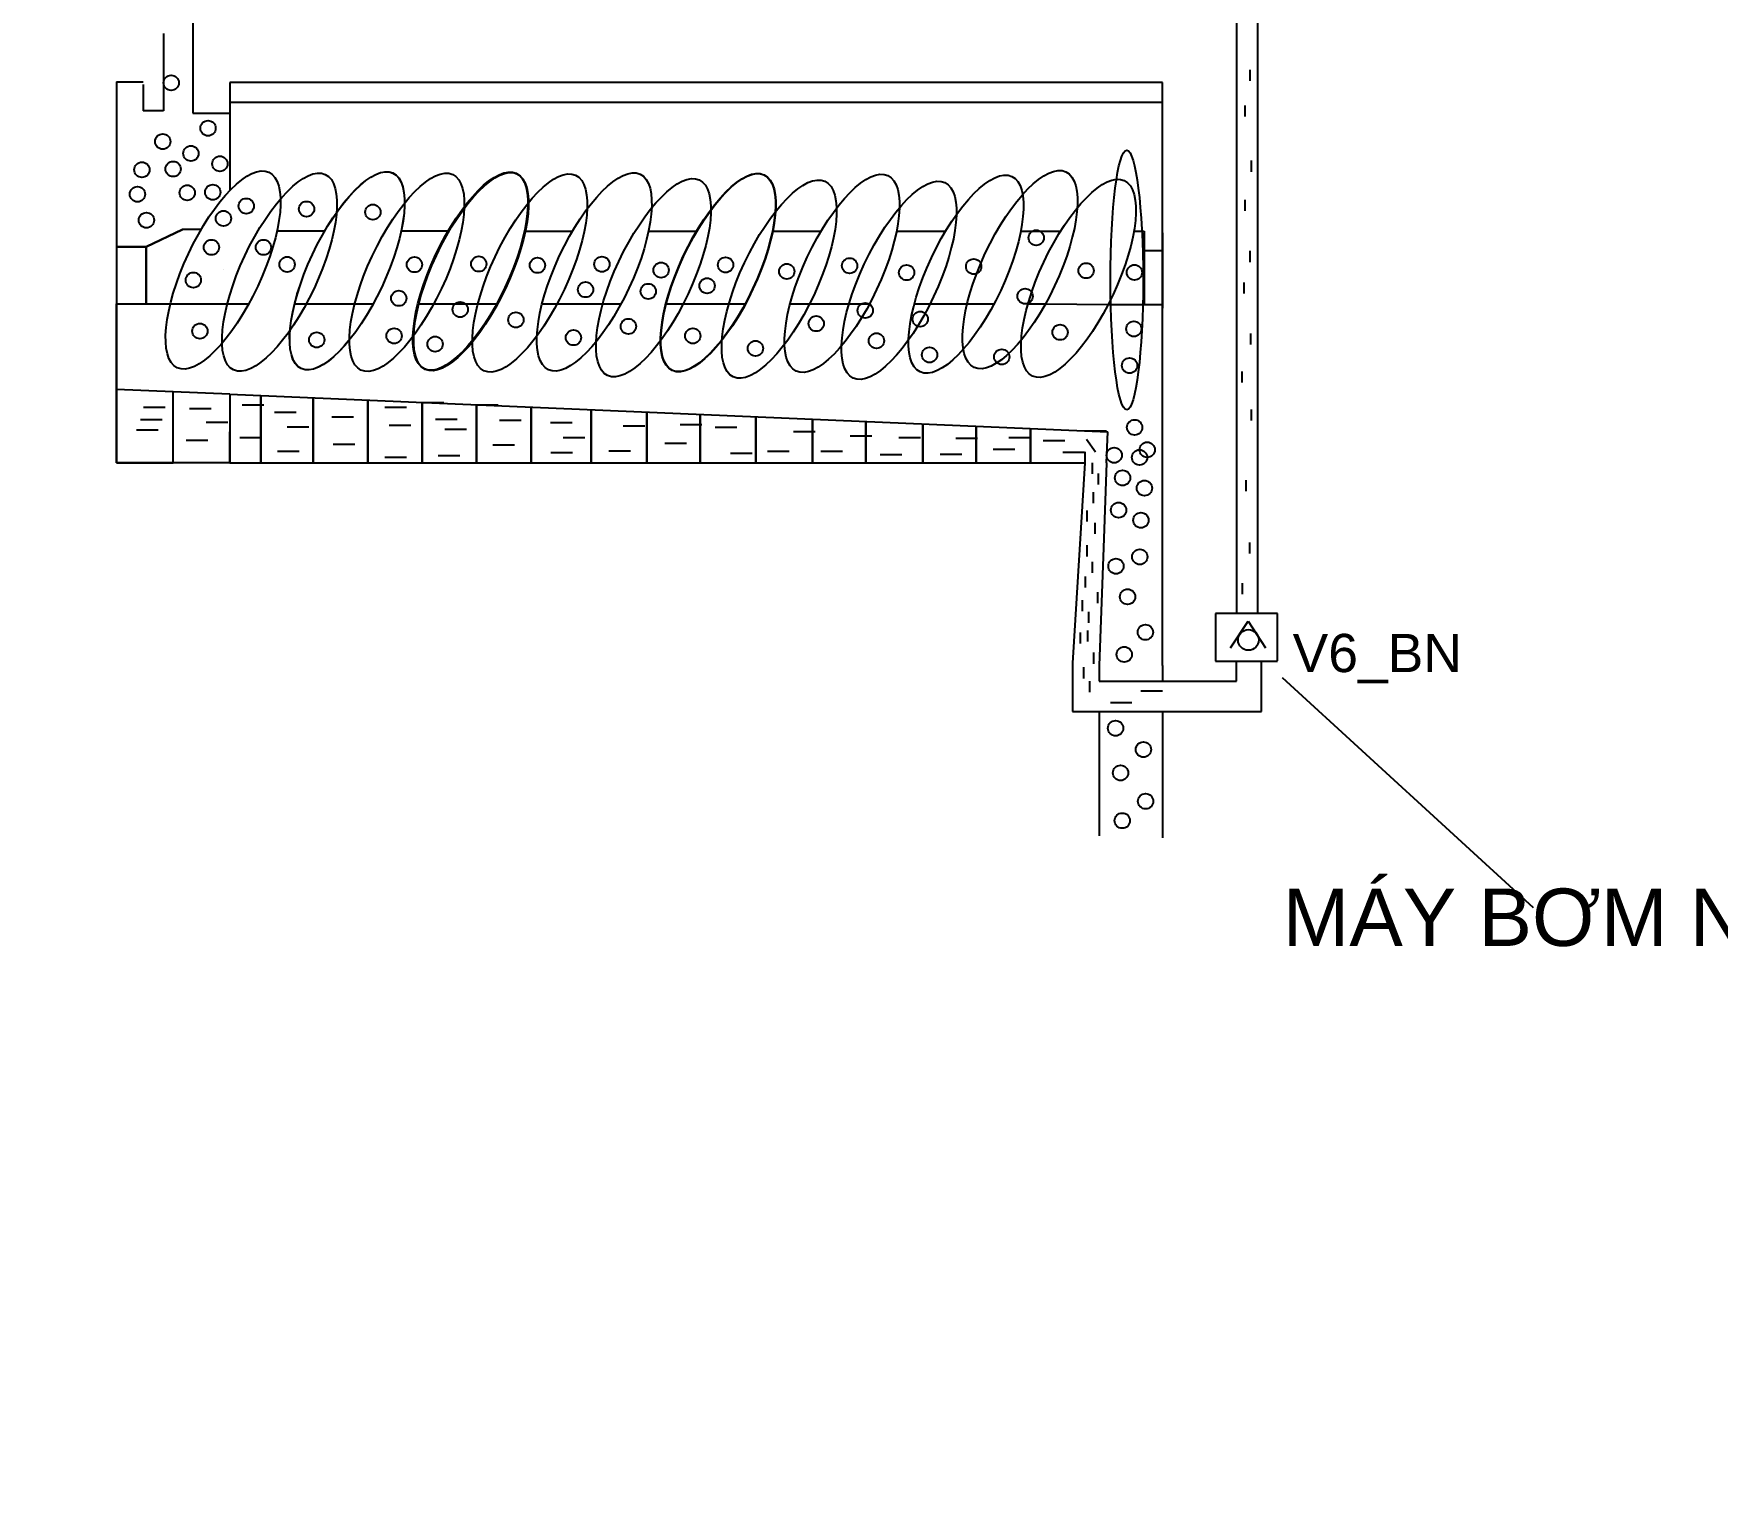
# Model space of a CAD drawing. Header units: millimetres. Extents: x 7014966 to 7187914, y 108642 to 109358.
# Drawn here: x 7015346.8 to 7015434.8, y 109059.6 to 109136.1 of the extents above; entities that cross this region are included whole.
import ezdxf

# ---------------------------------------------------------------- set-up
doc = ezdxf.new("R2010")
doc.units = ezdxf.units.MM
doc.styles.get("Standard").update_dxf_attribs({"font": 'arial.ttf'})

msp = doc.modelspace()

# ---------------------------------------------------------------- linework, layer by layer
for p, q in [((7015410.793, 109105.887), (7015410.793, 109220.135)), ((7015409.667, 109218.067), (7015409.667, 109105.858)), ((7015355.096, 109137.745), (7015355.096, 109133.178)), ((7015353.568, 109136.156), (7015353.568, 109133.175)), ((7015351.102, 109133.636), (7015351.102, 109113.709)), ((7015351.102, 109133.636), (7015351.102, 109125.315)), ((7015351.102, 109133.636), (7015352.51, 109133.636)), ((7015352.51, 109133.482), (7015352.51, 109133.482)), ((7015352.51, 109133.482), (7015352.51, 109132.104)), ((7015405.809, 109133.587), (7015357.04, 109133.587)), ((7015357.04, 109133.587), (7015357.04, 109131.022)), ((7015357.04, 109133.587), (7015357.04, 109132.568)), ((7015405.809, 109113.709), (7015405.809, 109133.587)), ((7015410.359, 109134.26), (7015410.359, 109133.68)), ((7015353.568, 109133.175), (7015353.568, 109132.104)), ((7015355.096, 109133.178), (7015355.096, 109131.991)), ((7015357.04, 109132.568), (7015405.809, 109132.568)), ((7015353.568, 109132.104), (7015352.51, 109132.104)), ((7015355.096, 109131.991), (7015357.04, 109131.991)), ((7015410.099, 109132.396), (7015410.099, 109131.816)), ((7015357.04, 109131.022), (7015357.04, 109127.951)), ((7015410.44, 109129.51), (7015410.44, 109128.93)), ((7015410.113, 109127.459), (7015410.113, 109126.879)), ((7015352.665, 109125.002), (7015354.564, 109125.915)), ((7015354.564, 109125.915), (7015352.665, 109125.002)), ((7015355.54, 109125.915), (7015354.564, 109125.915)), ((7015361.987, 109125.814), (7015359.497, 109125.814)), ((7015368.44, 109125.814), (7015365.992, 109125.814)), ((7015372.435, 109125.814), (7015374.947, 109125.814)), ((7015378.927, 109125.814), (7015381.436, 109125.814)), ((7015385.402, 109125.814), (7015387.943, 109125.814)), ((7015391.894, 109125.814), (7015394.454, 109125.814)), ((7015398.388, 109125.814), (7015400.467, 109125.814)), ((7015404.294, 109125.814), (7015404.837, 109125.814)), ((7015404.837, 109125.814), (7015404.837, 109124.803)), ((7015405.809, 109125.737), (7015405.809, 109121.799)), ((7015352.665, 109125.002), (7015351.102, 109125.002)), ((7015351.102, 109125.002), (7015352.665, 109125.002)), ((7015352.665, 109122.03), (7015352.665, 109125.002)), ((7015352.665, 109125.002), (7015352.665, 109122.03)), ((7015404.837, 109124.803), (7015405.6, 109124.803)), ((7015404.837, 109124.803), (7015404.837, 109121.989)), ((7015405.6, 109124.803), (7015405.809, 109124.803)), ((7015410.368, 109124.788), (7015410.368, 109124.208)), ((7015356.682, 109123.792), (7015356.682, 109123.792)), ((7015356.682, 109123.792), (7015356.682, 109123.792)), ((7015410.053, 109123.135), (7015410.053, 109122.555)), ((7015351.102, 109113.709), (7015351.102, 109122.03)), ((7015351.102, 109122.03), (7015352.665, 109122.03)), ((7015352.665, 109122.03), (7015353.928, 109122.03)), ((7015353.928, 109122.03), (7015356.904, 109122.03)), ((7015356.904, 109122.03), (7015358.03, 109122.03)), ((7015360.421, 109122.03), (7015361.039, 109122.03)), ((7015361.039, 109122.03), (7015363.566, 109122.03)), ((7015363.566, 109122.03), (7015364.539, 109122.03)), ((7015366.868, 109122.03), (7015367.702, 109122.03)), ((7015367.702, 109122.03), (7015370.004, 109122.03)), ((7015370.004, 109122.03), (7015371.044, 109122.03)), ((7015373.362, 109122.03), (7015374.151, 109122.03)), ((7015374.151, 109122.03), (7015376.537, 109122.03)), ((7015376.537, 109122.03), (7015377.493, 109122.03)), ((7015379.839, 109122.03), (7015380.747, 109122.03)), ((7015380.747, 109122.03), (7015383.13, 109122.03)), ((7015383.13, 109122.03), (7015383.98, 109122.03)), ((7015386.333, 109122.03), (7015387.355, 109122.03)), ((7015387.355, 109122.03), (7015389.415, 109122.03)), ((7015389.415, 109122.03), (7015390.485, 109122.03)), ((7015392.829, 109122.03), (7015393.653, 109122.03)), ((7015393.653, 109122.03), (7015395.59, 109122.03)), ((7015395.59, 109122.03), (7015396.993, 109122.03)), ((7015398.77, 109122.03), (7015399.685, 109122.03)), ((7015399.685, 109122.03), (7015402.966, 109121.989)), ((7015402.966, 109121.989), (7015404.837, 109121.989)), ((7015402.966, 109121.989), (7015404.837, 109121.989)), ((7015404.837, 109121.989), (7015405.809, 109121.989)), ((7015410.408, 109120.474), (7015410.408, 109119.894)), ((7015409.954, 109118.483), (7015409.954, 109117.903)), ((7015357.04, 109117.296), (7015351.102, 109117.55)), ((7015351.102, 109117.55), (7015351.102, 109113.709)), ((7015354.07, 109113.709), (7015354.07, 109117.423)), ((7015357.04, 109117.296), (7015357.04, 109113.709)), ((7015357.04, 109117.296), (7015402.934, 109115.332)), ((7015357.04, 109117.296), (7015357.04, 109113.709)), ((7015357.674, 109116.741), (7015358.805, 109116.741)), ((7015358.664, 109113.709), (7015358.664, 109117.226)), ((7015358.664, 109117.226), (7015358.664, 109113.709)), ((7015361.394, 109113.709), (7015361.394, 109117.109)), ((7015361.394, 109117.109), (7015361.394, 109113.709)), ((7015364.242, 109113.709), (7015364.242, 109116.987)), ((7015364.242, 109116.987), (7015364.242, 109113.709)), ((7015367.091, 109113.709), (7015367.091, 109116.866)), ((7015367.091, 109116.866), (7015367.091, 109113.709)), ((7015367.091, 109116.866), (7015368.222, 109116.866)), ((7015369.939, 109113.709), (7015369.939, 109116.744)), ((7015369.939, 109116.744), (7015369.939, 109113.709)), ((7015369.939, 109116.744), (7015371.07, 109116.744)), ((7015352.372, 109115.982), (7015353.504, 109115.982)), ((7015352.518, 109116.624), (7015353.65, 109116.624)), ((7015354.928, 109116.551), (7015356.06, 109116.551)), ((7015355.805, 109115.836), (7015356.936, 109115.836)), ((7015359.368, 109116.361), (7015360.499, 109116.361)), ((7015362.362, 109116.113), (7015363.493, 109116.113)), ((7015365.137, 109116.624), (7015366.268, 109116.624)), ((7015367.795, 109115.997), (7015368.926, 109115.997)), ((7015371.141, 109115.939), (7015372.272, 109115.939)), ((7015372.788, 109113.709), (7015372.788, 109116.622)), ((7015372.788, 109116.622), (7015372.788, 109113.709)), ((7015373.801, 109115.825), (7015374.932, 109115.825)), ((7015375.933, 109113.709), (7015375.933, 109116.487)), ((7015375.933, 109116.487), (7015375.933, 109113.709)), ((7015378.841, 109113.709), (7015378.841, 109116.363)), ((7015378.841, 109116.363), (7015378.841, 109113.709)), ((7015381.63, 109113.709), (7015381.63, 109116.244)), ((7015381.63, 109116.244), (7015381.63, 109113.709)), ((7015384.538, 109113.709), (7015384.538, 109116.119)), ((7015384.538, 109116.119), (7015384.538, 109113.709)), ((7015387.505, 109113.709), (7015387.505, 109115.992)), ((7015387.505, 109115.992), (7015387.505, 109113.709)), ((7015390.294, 109113.709), (7015390.294, 109115.873)), ((7015390.294, 109115.873), (7015390.294, 109113.709)), ((7015410.445, 109116.504), (7015410.445, 109115.923)), ((7015352.154, 109115.443), (7015353.285, 109115.443)), ((7015353.285, 109115.443), (7015353.285, 109115.443)), ((7015357.04, 109113.709), (7015357.04, 109115.332)), ((7015357.557, 109115.033), (7015358.688, 109115.033)), ((7015360.025, 109115.588), (7015361.157, 109115.588)), ((7015365.371, 109115.69), (7015366.502, 109115.69)), ((7015368.277, 109115.471), (7015369.408, 109115.471)), ((7015374.461, 109115.03), (7015375.592, 109115.03)), ((7015377.599, 109115.643), (7015378.73, 109115.643)), ((7015380.577, 109115.712), (7015381.709, 109115.712)), ((7015382.419, 109115.575), (7015383.551, 109115.575)), ((7015386.512, 109115.348), (7015387.644, 109115.348)), ((7015389.468, 109115.121), (7015390.6, 109115.121)), ((7015392.015, 109115.03), (7015393.146, 109115.03)), ((7015393.261, 109113.709), (7015393.261, 109115.746)), ((7015393.261, 109115.746), (7015393.261, 109113.709)), ((7015394.994, 109115.007), (7015396.125, 109115.007)), ((7015396.05, 109113.709), (7015396.05, 109115.627)), ((7015396.05, 109115.627), (7015396.05, 109113.709)), ((7015397.771, 109115.04), (7015398.903, 109115.04)), ((7015398.899, 109113.709), (7015398.899, 109115.505)), ((7015398.899, 109115.505), (7015398.899, 109113.709)), ((7015401.747, 109115.383), (7015402.878, 109115.383)), ((7015401.823, 109114.955), (7015402.298, 109114.294)), ((7015402.875, 109113.709), (7015402.934, 109115.332)), ((7015354.753, 109114.902), (7015355.884, 109114.902)), ((7015359.529, 109114.318), (7015360.66, 109114.318)), ((7015362.435, 109114.683), (7015363.566, 109114.683)), ((7015367.926, 109114.099), (7015369.058, 109114.099)), ((7015370.784, 109114.661), (7015371.915, 109114.661)), ((7015373.824, 109114.257), (7015374.955, 109114.257)), ((7015376.848, 109114.348), (7015377.979, 109114.348)), ((7015379.782, 109114.735), (7015380.913, 109114.735)), ((7015383.215, 109114.212), (7015384.346, 109114.212)), ((7015385.148, 109114.326), (7015386.279, 109114.326)), ((7015387.945, 109114.326), (7015389.076, 109114.326)), ((7015391.037, 109114.144), (7015392.169, 109114.144)), ((7015394.175, 109114.167), (7015395.307, 109114.167)), ((7015396.954, 109114.427), (7015398.085, 109114.427)), ((7015399.565, 109114.881), (7015400.696, 109114.881)), ((7015400.587, 109114.268), (7015401.718, 109114.268)), ((7015401.747, 109114.289), (7015401.747, 109113.709)), ((7015357.04, 109113.709), (7015351.102, 109113.709)), ((7015351.102, 109113.709), (7015354.07, 109113.709)), ((7015357.04, 109113.709), (7015357.915, 109113.709)), ((7015357.04, 109113.709), (7015358.664, 109113.709)), ((7015357.915, 109113.709), (7015401.747, 109113.709)), ((7015358.664, 109113.709), (7015361.394, 109113.709)), ((7015361.394, 109113.709), (7015364.242, 109113.709)), ((7015364.242, 109113.709), (7015367.091, 109113.709)), ((7015365.137, 109114.012), (7015366.268, 109114.012)), ((7015367.091, 109113.709), (7015369.939, 109113.709)), ((7015369.939, 109113.709), (7015372.788, 109113.709)), ((7015372.788, 109113.709), (7015375.933, 109113.709)), ((7015375.933, 109113.709), (7015378.841, 109113.709)), ((7015378.841, 109113.709), (7015381.63, 109113.709)), ((7015381.63, 109113.709), (7015384.538, 109113.709)), ((7015384.538, 109113.709), (7015387.505, 109113.709)), ((7015387.505, 109113.709), (7015390.294, 109113.709)), ((7015390.294, 109113.709), (7015393.261, 109113.709)), ((7015393.261, 109113.709), (7015396.05, 109113.709)), ((7015396.05, 109113.709), (7015398.899, 109113.709)), ((7015398.899, 109113.709), (7015401.747, 109113.709)), ((7015401.747, 109113.709), (7015401.09, 109103.24)), ((7015402.125, 109113.709), (7015402.125, 109113.129)), ((7015402.875, 109113.709), (7015402.713, 109109.273)), ((7015405.809, 109103.116), (7015405.809, 109113.709)), ((7015402.442, 109113.163), (7015402.442, 109112.583)), ((7015410.166, 109112.813), (7015410.166, 109112.233)), ((7015402.183, 109112.185), (7015402.183, 109111.605)), ((7015401.842, 109111.224), (7015401.842, 109110.644)), ((7015402.26, 109110.58), (7015402.26, 109110)), ((7015401.851, 109109.401), (7015401.851, 109108.821)), ((7015402.713, 109109.273), (7015402.487, 109103.116)), ((7015410.352, 109109.557), (7015410.352, 109108.976)), ((7015402.13, 109108.542), (7015402.13, 109107.962)), ((7015401.756, 109107.775), (7015401.756, 109107.195)), ((7015409.968, 109107.43), (7015409.968, 109106.849)), ((7015401.609, 109106.534), (7015401.609, 109105.953)), ((7015402.404, 109106.954), (7015402.404, 109106.373)), ((7015401.929, 109105.922), (7015401.929, 109105.342)), ((7015411.807, 109105.839), (7015408.567, 109105.839)), ((7015408.567, 109105.839), (7015408.567, 109103.339)), ((7015409.362, 109104.05), (7015410.284, 109105.444)), ((7015410.284, 109105.444), (7015411.184, 109104.05)), ((7015410.789, 109105.839), (7015410.789, 109105.839)), ((7015411.807, 109103.362), (7015411.807, 109105.839)), ((7015401.5, 109104.845), (7015401.5, 109104.264)), ((7015401.874, 109104.954), (7015401.874, 109104.374)), ((7015402.2, 109103.795), (7015402.2, 109103.214)), ((7015401.09, 109103.24), (7015401.09, 109100.715)), ((7015401.662, 109103.024), (7015401.662, 109102.444)), ((7015402.487, 109103.116), (7015402.487, 109102.301)), ((7015405.809, 109103.116), (7015405.809, 109102.301)), ((7015408.567, 109103.339), (7015409.839, 109103.339)), ((7015409.667, 109102.301), (7015409.667, 109103.339)), ((7015409.839, 109103.339), (7015411.807, 109103.339)), ((7015410.985, 109100.715), (7015410.985, 109103.339)), ((7015401.985, 109102.308), (7015401.985, 109101.728)), ((7015402.487, 109102.301), (7015406.408, 109102.301)), ((7015404.675, 109101.801), (7015405.806, 109101.801)), ((7015406.408, 109102.301), (7015409.667, 109102.301)), ((7015412.052, 109102.5), (7015425.182, 109090.477)), ((7015403.074, 109101.179), (7015404.205, 109101.179)), ((7015401.09, 109100.715), (7015406.408, 109100.715)), ((7015402.487, 109100.715), (7015402.487, 109094.222)), ((7015405.809, 109100.715), (7015405.809, 109094.103)), ((7015406.408, 109100.715), (7015410.985, 109100.715))]:
    msp.add_line(p, q)
for centre, radius in [((7015353.969, 109133.575), 0.4), ((7015353.526, 109130.506), 0.4), ((7015355.894, 109131.205), 0.4), ((7015355.001, 109129.886), 0.4), ((7015352.439, 109129.032), 0.4), ((7015354.07, 109129.071), 0.4), ((7015356.515, 109129.343), 0.4), ((7015352.206, 109127.752), 0.4), ((7015354.807, 109127.83), 0.4), ((7015356.139, 109127.855), 0.4), ((7015357.894, 109127.136), 0.4), ((7015361.044, 109126.978), 0.4), ((7015352.672, 109126.395), 0.4), ((7015356.702, 109126.484), 0.4), ((7015364.513, 109126.816), 0.4), ((7015399.197, 109125.479), 0.4), ((7015356.072, 109124.977), 0.4), ((7015358.794, 109124.977), 0.4), ((7015360.031, 109124.08), 0.4), ((7015360.031, 109124.08), 0.4), ((7015366.69, 109124.073), 0.4), ((7015370.051, 109124.108), 0.4), ((7015373.119, 109124.038), 0.4), ((7015373.119, 109124.038), 0.4), ((7015376.491, 109124.092), 0.4), ((7015379.584, 109123.788), 0.4), ((7015379.584, 109123.788), 0.4), ((7015382.959, 109124.058), 0.4), ((7015386.156, 109123.717), 0.4), ((7015389.442, 109124.016), 0.4), ((7015389.442, 109124.016), 0.4), ((7015392.422, 109123.654), 0.4), ((7015392.422, 109123.654), 0.4), ((7015395.928, 109123.974), 0.4), ((7015401.808, 109123.757), 0.4), ((7015404.334, 109123.665), 0.4), ((7015404.334, 109123.665), 0.4), ((7015355.127, 109123.268), 0.4), ((7015375.635, 109122.765), 0.4), ((7015378.913, 109122.675), 0.4), ((7015381.988, 109122.968), 0.4), ((7015365.869, 109122.313), 0.4), ((7015369.079, 109121.726), 0.4), ((7015390.26, 109121.675), 0.4), ((7015398.616, 109122.419), 0.4), ((7015371.996, 109121.184), 0.4), ((7015377.873, 109120.845), 0.4), ((7015387.696, 109120.989), 0.4), ((7015393.134, 109121.225), 0.4), ((7015404.302, 109120.713), 0.4), ((7015355.47, 109120.6), 0.4), ((7015361.576, 109120.14), 0.4), ((7015365.62, 109120.348), 0.4), ((7015367.768, 109119.919), 0.4), ((7015375.002, 109120.257), 0.4), ((7015381.242, 109120.348), 0.4), ((7015390.846, 109120.09), 0.4), ((7015400.445, 109120.535), 0.4), ((7015384.52, 109119.693), 0.4), ((7015393.619, 109119.357), 0.4), ((7015397.394, 109119.249), 0.4), ((7015404.082, 109118.795), 0.4), ((7015404.344, 109115.566), 0.4), ((7015403.275, 109114.109), 0.4), ((7015404.6, 109113.994), 0.4), ((7015405, 109114.395), 0.4), ((7015403.717, 109112.925), 0.4), ((7015404.853, 109112.393), 0.4), ((7015403.506, 109111.239), 0.4), ((7015404.673, 109110.711), 0.4), ((7015404.615, 109108.798), 0.4), ((7015403.369, 109108.311), 0.4), ((7015403.977, 109106.71), 0.4), ((7015404.905, 109104.854), 0.4), ((7015410.291, 109104.455), 0.54), ((7015403.803, 109103.695), 0.4), ((7015403.35, 109099.841), 0.4), ((7015404.802, 109098.724), 0.4), ((7015403.608, 109097.506), 0.4), ((7015404.918, 109096.02), 0.4), ((7015403.698, 109095.009), 0.4)]:
    msp.add_circle(centre, radius)
for centre, major_axis, ratio in [((7015403.933, 109123.265), (0, -6.784), 0.125773), ((7015356.682, 109123.792), (-2.397, -5.112), 0.354567), ((7015359.63, 109123.68), (-2.397, -5.112), 0.354567), ((7015363.165, 109123.751), (-2.397, -5.112), 0.354567), ((7015363.168, 109123.749), (-2.397, -5.112), 0.354567), ((7015366.29, 109123.673), (-2.397, -5.112), 0.354567), ((7015369.608, 109123.733), (-2.397, -5.112), 0.354567), ((7015369.65, 109123.708), (-2.397, -5.112), 0.354567), ((7015372.719, 109123.637), (-2.397, -5.112), 0.354567), ((7015376.09, 109123.692), (-2.397, -5.112), 0.354567), ((7015382.559, 109123.658), (-2.397, -5.112), 0.354567), ((7015382.576, 109123.649), (-2.397, -5.112), 0.354567), ((7015389.042, 109123.616), (-2.397, -5.112), 0.354567), ((7015395.527, 109123.573), (-2.397, -5.112), 0.354567), ((7015398.349, 109123.814), (-2.397, -5.112), 0.354567), ((7015379.184, 109123.388), (-2.397, -5.112), 0.354567), ((7015385.756, 109123.316), (-2.397, -5.112), 0.354567), ((7015392.022, 109123.253), (-2.397, -5.112), 0.354567), ((7015401.407, 109123.357), (-2.397, -5.112), 0.354567)]:
    msp.add_ellipse(centre, major_axis=major_axis, ratio=ratio)

# ---------------------------------------------------------------- texts
at = {"attachment_point": 1}
for s, insert, char_height in [('V6_BN', (7015412.605, 109104.772), 2), ('MÁY BƠM NƯỚC', (7015412.081, 109091.46), 3)]:
    msp.add_mtext_dynamic_manual_height_columns(s, width=29454.42334, gutter_width=40000, heights=[0], dxfattribs=dict(at, insert=insert, char_height=char_height))

doc.saveas('drawing.dxf')
